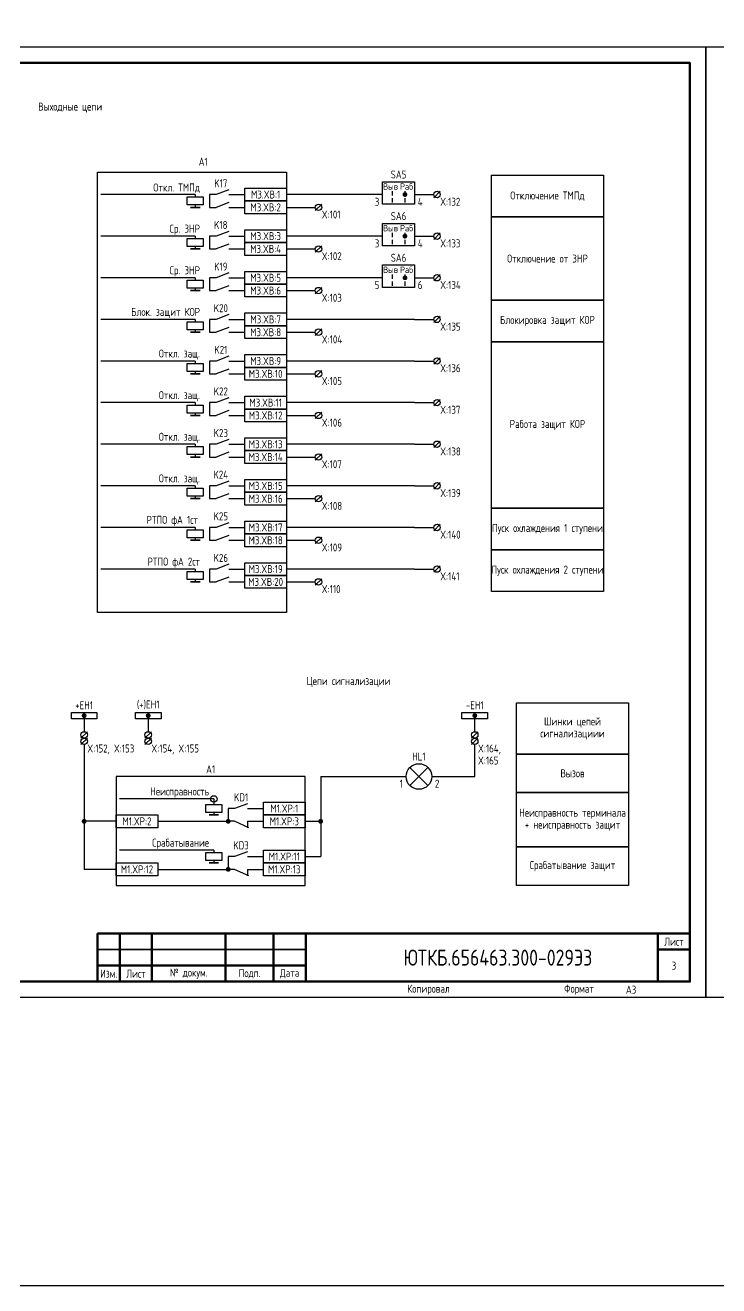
# Model space of a CAD drawing. Header units: millimetres. Extents: x -1117 to 3702, y -90 to 586.
# Drawn here: x 1047.4 to 1264, y -90 to 303.8 of the extents above; entities that cross this region are included whole.
import ezdxf

# ---------------------------------------------------------------- set-up
doc = ezdxf.new("R2010")
doc.units = ezdxf.units.MM
doc.styles.add('Gost_type_A', font='GOST_A.TTF')

# ---------------------------------------------------------------- blocks, each defined once
blk = doc.blocks.new('POINT')
at = {"const_width": 0.75}
blk.add_lwpolyline([(-0.375, 0, 1), (0.375, 0, 1)], format="xyb", close=True, dxfattribs=at)
blk = doc.blocks.new('Шинка')
blk.add_lwpolyline([(-4, 1), (4, 1), (4, -1), (-4, -1)], close=True)
blk.add_blockref('POINT', (0, 0))
blk = doc.blocks.new('Формат_А3')
blk.add_lwpolyline([(-420, 297), (0, 297), (0, 0), (-420, 0)], close=True)
at = {"lineweight": 50}
blk.add_lwpolyline([(-400, 292), (-5, 292), (-5, 5), (-400, 5)], close=True, dxfattribs=at)
blk = doc.blocks.new('Штамп малый нижний')
at = {"lineweight": 50}
for points in [[(-185, 15), (-178, 15), (-178, 5), (-185, 5)], [(-178, 15), (-168, 15), (-168, 5), (-178, 5)], [(-168, 15), (-145, 15), (-145, 5), (-168, 5)], [(-145, 15), (-130, 15), (-130, 5), (-145, 5)], [(-130, 15), (-120, 15), (-120, 5), (-130, 5)], [(-120, 15), (-10, 15), (-10, 0), (-120, 0)], [(-10, 15), (0, 15), (0, 10), (-10, 10)], [(-10, 10), (0, 10), (0, 0), (-10, 0)], [(-185, 5), (-178, 5), (-178, 0), (-185, 0)], [(-178, 5), (-168, 5), (-168, 0), (-178, 0)], [(-168, 5), (-145, 5), (-145, 0), (-168, 0)], [(-145, 5), (-130, 5), (-130, 0), (-145, 0)], [(-130, 5), (-120, 5), (-120, 0), (-130, 0)]]:
    blk.add_lwpolyline(points, close=True, dxfattribs=at)
for points in [[(-185, 15), (-178, 15), (-178, 10), (-185, 10)], [(-178, 15), (-168, 15), (-168, 10), (-178, 10)], [(-168, 15), (-145, 15), (-145, 10), (-168, 10)], [(-145, 15), (-130, 15), (-130, 10), (-145, 10)], [(-130, 15), (-120, 15), (-120, 10), (-130, 10)], [(-185, 10), (-178, 10), (-178, 5), (-185, 5)], [(-178, 10), (-168, 10), (-168, 5), (-178, 5)], [(-168, 10), (-145, 10), (-145, 5), (-168, 5)], [(-145, 10), (-130, 10), (-130, 5), (-145, 5)], [(-130, 10), (-120, 10), (-120, 5), (-130, 5)]]:
    blk.add_lwpolyline(points, close=True)
at = {"char_height": 2.5, "style": 'Gost_type_A'}
for s, insert, width, attachment_point in [('Лист', (-5, 12.5), 10, 5), ('№ докум.', (-156.5, 2.5), 23, 5), ('Подп.', (-137.5, 2.5), 15, 5), ('Дата', (-125, 2.5), 10, 5), ('Изм.', (-181.5, 2.5), 7, 5), ('Лист', (-173, 2.5), 10, 5), ('Копировал', (-75, -2.53), 13.1202, 6), ('Формат', (-30, -2.53), 13.1202, 6)]:
    blk.add_mtext(s, dxfattribs=dict(at, insert=insert, width=width, attachment_point=attachment_point))
blk = doc.blocks.new('Переключатель_положение')
for p, q in [((2, 1), (2, -0.34)), ((2, -1.14), (2, -2.49))]:
    blk.add_line(p, q)

msp = doc.modelspace()

# ---------------------------------------------------------------- linework, layer by layer
at = {"ltscale": 4.32}
for p, q in [((1111, 252.37), (1107, 250.87)), ((1111, 248.37), (1107, 246.87)), ((1111, 239.37), (1107, 237.87)), ((1111, 235.37), (1107, 233.87)), ((1111, 226.37), (1107, 224.87)), ((1111, 222.37), (1107, 220.87)), ((1111, 213.37), (1107, 211.87)), ((1111, 209.37), (1107, 207.87)), ((1111, 200.37), (1107, 198.87)), ((1111, 196.37), (1107, 194.87)), ((1111, 187.37), (1107, 185.87)), ((1111, 183.37), (1107, 181.87)), ((1111, 174.37), (1107, 172.87)), ((1111, 170.37), (1107, 168.87)), ((1111, 161.37), (1107, 159.87)), ((1111, 157.37), (1107, 155.87)), ((1111, 148.37), (1107, 146.87)), ((1111, 144.37), (1107, 142.87)), ((1111, 135.37), (1107, 133.87)), ((1111, 131.37), (1107, 129.87)), ((1116.82, 60.58), (1112.82, 59.08)), ((1117.21, 53.08), (1112.82, 55.08)), ((1116.82, 45.58), (1112.82, 44.08)), ((1117.21, 38.08), (1112.82, 40.08))]:
    msp.add_line(p, q, dxfattribs=at)
for p, q in [((1100.5, 250.87), (1071, 250.87)), ((1100.5, 250.87), (1100.5, 250.12)), ((1159, 250.87), (1129, 250.87)), ((1177.01, 251.87), (1175.01, 249.87)), ((1100.5, 247.62), (1100.5, 246.87)), ((1129, 246.87), (1138, 246.87)), ((1140.01, 247.87), (1138.01, 245.87)), ((1100.5, 237.87), (1071, 237.87)), ((1100.5, 237.87), (1100.5, 237.12)), ((1159, 237.87), (1129, 237.87)), ((1177.01, 238.87), (1175.01, 236.87)), ((1100.5, 234.62), (1100.5, 233.87)), ((1129, 233.87), (1138, 233.87)), ((1140.01, 234.87), (1138.01, 232.87)), ((1100.5, 224.87), (1071, 224.87)), ((1100.5, 224.87), (1100.5, 224.12)), ((1159, 224.87), (1129, 224.87)), ((1177.01, 225.87), (1175.01, 223.87)), ((1100.5, 221.62), (1100.5, 220.87)), ((1129, 220.87), (1138, 220.87)), ((1140.01, 221.87), (1138.01, 219.87)), ((1177.01, 212.87), (1175.01, 210.87)), ((1100.5, 211.87), (1071, 211.87)), ((1100.5, 211.87), (1100.5, 211.12)), ((1169, 211.87), (1129, 211.87)), ((1140.01, 208.87), (1138.01, 206.87)), ((1100.5, 208.62), (1100.5, 207.87)), ((1129, 207.87), (1138, 207.87)), ((1100.5, 198.87), (1071, 198.87)), ((1100.5, 198.87), (1100.5, 198.12)), ((1169, 198.87), (1129, 198.87)), ((1177.01, 199.87), (1175.01, 197.87)), ((1100.5, 195.62), (1100.5, 194.87)), ((1129, 194.87), (1138, 194.87)), ((1140.01, 195.87), (1138.01, 193.87)), ((1100.5, 185.87), (1071, 185.87)), ((1100.5, 185.87), (1100.5, 185.12)), ((1169, 185.87), (1129, 185.87)), ((1177.01, 186.87), (1175.01, 184.87)), ((1100.5, 182.62), (1100.5, 181.87)), ((1129, 181.87), (1138, 181.87)), ((1140.01, 182.87), (1138.01, 180.87)), ((1177.01, 173.87), (1175.01, 171.87)), ((1100.5, 172.87), (1071, 172.87)), ((1100.5, 172.87), (1100.5, 172.12)), ((1100.5, 169.62), (1100.5, 168.87)), ((1169, 172.87), (1129, 172.87)), ((1140.01, 169.87), (1138.01, 167.87)), ((1129, 168.87), (1138, 168.87)), ((1100.5, 159.87), (1071, 159.87)), ((1100.5, 159.87), (1100.5, 159.12)), ((1169, 159.87), (1129, 159.87)), ((1177.01, 160.87), (1175.01, 158.87)), ((1100.5, 156.62), (1100.5, 155.87)), ((1129, 155.87), (1138, 155.87)), ((1140.01, 156.87), (1138.01, 154.87)), ((1100.5, 146.87), (1071, 146.87)), ((1100.5, 146.87), (1100.5, 146.12)), ((1169, 146.87), (1129, 146.87)), ((1177.01, 147.87), (1175.01, 145.87)), ((1100.5, 143.62), (1100.5, 142.87)), ((1129, 142.87), (1138, 142.87)), ((1140.01, 143.87), (1138.01, 141.87)), ((1177.01, 134.87), (1175.01, 132.87)), ((1100.5, 133.87), (1071, 133.87)), ((1100.5, 133.87), (1100.5, 133.12)), ((1100.5, 130.62), (1100.5, 129.87)), ((1169, 133.87), (1129, 133.87)), ((1140.01, 130.87), (1138.01, 128.87)), ((1129, 129.87), (1138, 129.87)), ((1065.82, 88.08), (1065.82, 83.08)), ((1085.82, 87.08), (1085.82, 83.08)), ((1187.81, 83.08), (1187.81, 88.08)), ((1066.82, 83.08), (1064.82, 81.08)), ((1086.82, 83.08), (1084.82, 81.08)), ((1188.81, 83.08), (1186.81, 81.08)), ((1066.82, 81.08), (1064.82, 79.08)), ((1065.82, 79.08), (1065.82, 40.08)), ((1086.82, 81.08), (1084.82, 79.08)), ((1188.81, 81.08), (1186.81, 79.08)), ((1187.81, 81.07), (1187.81, 81.08)), ((1187.81, 81.07), (1187.81, 81.08)), ((1187.81, 69.08), (1187.81, 79.08)), ((1167.53, 71.91), (1173.18, 66.25)), ((1173.18, 71.91), (1167.53, 66.25)), ((1139.69, 69.08), (1151.62, 69.08)), ((1139.69, 69.08), (1139.69, 44.08)), ((1151.62, 69.08), (1166.36, 69.08)), ((1174.36, 69.08), (1187.81, 69.08)), ((1106.32, 62.08), (1076.82, 62.08)), ((1106.32, 62.08), (1106.32, 60.33)), ((1106.32, 57.83), (1106.32, 57.08)), ((1075.82, 55.08), (1065.82, 55.08)), ((1116.82, 55.08), (1116.82, 53.08)), ((1134.82, 55.08), (1139.69, 55.08)), ((1106.32, 46.08), (1076.82, 46.08)), ((1106.32, 46.08), (1106.32, 45.33)), ((1134.82, 44.08), (1139.69, 44.08)), ((1075.82, 40.08), (1065.82, 40.08)), ((1106.32, 42.83), (1106.32, 42.08)), ((1116.82, 40.08), (1116.82, 38.08))]:
    msp.add_line(p, q)
at = {"ltscale": 1.08}
for p, q in [((1107, 250.87), (1105, 250.87)), ((1105, 250.87), (1105, 246.87)), ((1111, 250.87), (1116, 250.87)), ((1105, 246.87), (1107, 246.87)), ((1111, 246.87), (1116, 246.87)), ((1107, 237.87), (1105, 237.87)), ((1105, 237.87), (1105, 233.87)), ((1111, 237.87), (1116, 237.87)), ((1105, 233.87), (1107, 233.87)), ((1111, 233.87), (1116, 233.87)), ((1107, 224.87), (1105, 224.87)), ((1105, 224.87), (1105, 220.87)), ((1111, 224.87), (1116, 224.87)), ((1105, 220.87), (1107, 220.87)), ((1111, 220.87), (1116, 220.87)), ((1107, 211.87), (1105, 211.87)), ((1105, 211.87), (1105, 207.87)), ((1111, 211.87), (1116, 211.87)), ((1105, 207.87), (1107, 207.87)), ((1111, 207.87), (1116, 207.87)), ((1107, 198.87), (1105, 198.87)), ((1105, 198.87), (1105, 194.87)), ((1111, 198.87), (1116, 198.87)), ((1105, 194.87), (1107, 194.87)), ((1111, 194.87), (1116, 194.87)), ((1107, 185.87), (1105, 185.87)), ((1105, 185.87), (1105, 181.87)), ((1111, 185.87), (1116, 185.87)), ((1105, 181.87), (1107, 181.87)), ((1111, 181.87), (1116, 181.87)), ((1107, 172.87), (1105, 172.87)), ((1105, 172.87), (1105, 168.87)), ((1111, 172.87), (1116, 172.87)), ((1105, 168.87), (1107, 168.87)), ((1111, 168.87), (1116, 168.87)), ((1107, 159.87), (1105, 159.87)), ((1105, 159.87), (1105, 155.87)), ((1111, 159.87), (1116, 159.87)), ((1105, 155.87), (1107, 155.87)), ((1111, 155.87), (1116, 155.87)), ((1107, 146.87), (1105, 146.87)), ((1105, 146.87), (1105, 142.87)), ((1111, 146.87), (1116, 146.87)), ((1105, 142.87), (1107, 142.87)), ((1111, 142.87), (1116, 142.87)), ((1107, 133.87), (1105, 133.87)), ((1105, 133.87), (1105, 129.87)), ((1111, 133.87), (1116, 133.87)), ((1105, 129.87), (1107, 129.87)), ((1111, 129.87), (1116, 129.87)), ((1112.82, 59.08), (1110.82, 59.08)), ((1110.82, 59.08), (1110.82, 55.08)), ((1116.82, 59.08), (1121.82, 59.08)), ((1088.82, 55.08), (1110.82, 55.08)), ((1112.82, 55.08), (1110.82, 55.08)), ((1116.82, 55.08), (1121.82, 55.08)), ((1112.82, 44.08), (1110.82, 44.08)), ((1110.82, 44.08), (1110.82, 40.08)), ((1116.82, 44.08), (1121.82, 44.08)), ((1088.82, 40.08), (1110.82, 40.08)), ((1112.82, 40.08), (1110.82, 40.08)), ((1116.82, 40.08), (1121.82, 40.08))]:
    msp.add_line(p, q, dxfattribs=at)
at = {"ltscale": 4}
for p, q in [((1169, 250.87), (1175.01, 250.87)), ((1169, 237.87), (1175.01, 237.87)), ((1169, 224.87), (1175.01, 224.87)), ((1169, 211.87), (1175.01, 211.87)), ((1169, 198.87), (1175.01, 198.87)), ((1169, 185.87), (1175.01, 185.87)), ((1169, 172.87), (1175.01, 172.87)), ((1169, 159.87), (1175.01, 159.87)), ((1169, 146.87), (1175.01, 146.87)), ((1169, 133.87), (1175.01, 133.87))]:
    msp.add_line(p, q, dxfattribs=at)
for points in [[(-1117.42, 586), (3701.92, 586), (3701.92, -90), (-1117.42, -90)], [(1070, 257.87), (1129, 257.87), (1129, 120.29), (1070, 120.29)], [(1193, 256.87), (1228, 256.87), (1228, 243.87), (1193, 243.87)], [(1116, 252.87), (1129, 252.87), (1129, 248.87), (1116, 248.87)], [(1159, 254.87), (1169, 254.87), (1169, 247.87), (1159, 247.87)], [(1103, 250.12), (1103, 247.62), (1098, 247.62), (1098, 250.12)], [(1116, 248.87), (1129, 248.87), (1129, 244.87), (1116, 244.87)], [(1102, 246.87), (1099, 246.87)], [(1159, 241.87), (1169, 241.87), (1169, 234.87), (1159, 234.87)], [(1193, 243.87), (1228, 243.87), (1228, 217.87), (1193, 217.87)], [(1103, 237.12), (1103, 234.62), (1098, 234.62), (1098, 237.12)], [(1116, 239.87), (1129, 239.87), (1129, 235.87), (1116, 235.87)], [(1102, 233.87), (1099, 233.87)], [(1116, 235.87), (1129, 235.87), (1129, 231.87), (1116, 231.87)], [(1159, 228.87), (1169, 228.87), (1169, 221.87), (1159, 221.87)], [(1116, 226.87), (1129, 226.87), (1129, 222.87), (1116, 222.87)], [(1103, 224.12), (1103, 221.62), (1098, 221.62), (1098, 224.12)], [(1102, 220.87), (1099, 220.87)], [(1116, 222.87), (1129, 222.87), (1129, 218.87), (1116, 218.87)], [(1193, 217.87), (1228, 217.87), (1228, 204.87), (1193, 204.87)], [(1116, 213.87), (1129, 213.87), (1129, 209.87), (1116, 209.87)], [(1103, 211.12), (1103, 208.62), (1098, 208.62), (1098, 211.12)], [(1116, 209.87), (1129, 209.87), (1129, 205.87), (1116, 205.87)], [(1102, 207.87), (1099, 207.87)], [(1193, 204.87), (1228, 204.87), (1228, 152.87), (1193, 152.87)], [(1116, 200.87), (1129, 200.87), (1129, 196.87), (1116, 196.87)], [(1103, 198.12), (1103, 195.62), (1098, 195.62), (1098, 198.12)], [(1102, 194.87), (1099, 194.87)], [(1116, 196.87), (1129, 196.87), (1129, 192.87), (1116, 192.87)], [(1103, 185.12), (1103, 182.62), (1098, 182.62), (1098, 185.12)], [(1116, 187.87), (1129, 187.87), (1129, 183.87), (1116, 183.87)], [(1102, 181.87), (1099, 181.87)], [(1116, 183.87), (1129, 183.87), (1129, 179.87), (1116, 179.87)], [(1116, 174.87), (1129, 174.87), (1129, 170.87), (1116, 170.87)], [(1103, 172.12), (1103, 169.62), (1098, 169.62), (1098, 172.12)], [(1116, 170.87), (1129, 170.87), (1129, 166.87), (1116, 166.87)], [(1102, 168.87), (1099, 168.87)], [(1116, 161.87), (1129, 161.87), (1129, 157.87), (1116, 157.87)], [(1103, 159.12), (1103, 156.62), (1098, 156.62), (1098, 159.12)], [(1116, 157.87), (1129, 157.87), (1129, 153.87), (1116, 153.87)], [(1102, 155.87), (1099, 155.87)], [(1193, 152.87), (1228, 152.87), (1228, 139.87), (1193, 139.87)], [(1103, 146.12), (1103, 143.62), (1098, 143.62), (1098, 146.12)], [(1116, 148.87), (1129, 148.87), (1129, 144.87), (1116, 144.87)], [(1102, 142.87), (1099, 142.87)], [(1116, 144.87), (1129, 144.87), (1129, 140.87), (1116, 140.87)], [(1193, 139.87), (1228, 139.87), (1228, 126.87), (1193, 126.87)], [(1116, 135.87), (1129, 135.87), (1129, 131.87), (1116, 131.87)], [(1103, 133.12), (1103, 130.62), (1098, 130.62), (1098, 133.12)], [(1116, 131.87), (1129, 131.87), (1129, 127.87), (1116, 127.87)], [(1102, 129.87), (1099, 129.87)], [(1235.81, 76.08), (1200.81, 76.08), (1200.81, 92.08), (1235.81, 92.08)], [(1235.81, 64.08), (1200.81, 64.08), (1200.81, 76.08), (1235.81, 76.08)], [(1075.82, 35.08), (1134.82, 35.08), (1134.82, 69.08), (1075.82, 69.08)], [(1235.81, 47.08), (1200.81, 47.08), (1200.81, 64.08), (1235.81, 64.08)], [(1108.82, 60.33), (1108.82, 57.83), (1103.82, 57.83), (1103.82, 60.33)], [(1121.82, 61.08), (1134.82, 61.08), (1134.82, 57.08), (1121.82, 57.08)], [(1075.82, 57.08), (1088.82, 57.08), (1088.82, 53.08), (1075.82, 53.08)], [(1107.82, 57.08), (1104.82, 57.08)], [(1121.82, 57.08), (1134.82, 57.08), (1134.82, 53.08), (1121.82, 53.08)], [(1108.82, 45.33), (1108.82, 42.83), (1103.82, 42.83), (1103.82, 45.33)], [(1121.82, 46.08), (1134.82, 46.08), (1134.82, 42.08), (1121.82, 42.08)], [(1235.81, 35.08), (1200.81, 35.08), (1200.81, 47.08), (1235.81, 47.08)], [(1075.82, 42.08), (1088.82, 42.08), (1088.82, 38.08), (1075.82, 38.08)], [(1107.82, 42.08), (1104.82, 42.08)], [(1121.82, 42.08), (1134.82, 42.08), (1134.82, 38.08), (1121.82, 38.08)]]:
    msp.add_lwpolyline(points, close=True)
for centre, radius in [((1176.01, 250.87), 1), ((1139.01, 246.87), 1), ((1176.01, 237.87), 1), ((1139.01, 233.87), 1), ((1176.01, 224.87), 1), ((1139.01, 220.87), 1), ((1176.01, 211.87), 1), ((1139.01, 207.87), 1), ((1176.01, 198.87), 1), ((1139.01, 194.87), 1), ((1176.01, 185.87), 1), ((1139.01, 181.87), 1), ((1176.01, 172.87), 1), ((1139.01, 168.87), 1), ((1176.01, 159.87), 1), ((1139.01, 155.87), 1), ((1176.01, 146.87), 1), ((1139.01, 142.87), 1), ((1176.01, 133.87), 1), ((1139.01, 129.87), 1), ((1065.82, 82.08), 1), ((1085.82, 82.08), 1), ((1187.81, 82.08), 1), ((1065.82, 80.08), 1), ((1085.82, 80.08), 1), ((1187.81, 80.08), 1), ((1170.36, 69.08), 4), ((1106.32, 62.08), 1)]:
    msp.add_circle(centre, radius)

# ---------------------------------------------------------------- block references
at = {"color": 1}
for name, p in [('Формат_А3', (1260, 0)), ('Формат_А3', (1680, 0)), ('Штамп малый нижний', (1255, 5))]:
    msp.add_blockref(name, p, dxfattribs=at)
for name, p in [('Переключатель_положение', (1160, 250.87)), ('POINT', (1166, 250.87)), ('Переключатель_положение', (1164, 250.87)), ('Переключатель_положение', (1160, 237.87)), ('POINT', (1166, 237.87)), ('Переключатель_положение', (1164, 237.87)), ('Переключатель_положение', (1160, 224.87)), ('POINT', (1166, 224.87)), ('Переключатель_положение', (1164, 224.87)), ('Шинка', (1065.82, 88.08)), ('Шинка', (1085.82, 88.08)), ('Шинка', (1187.81, 88.08)), ('POINT', (1065.82, 55.08)), ('POINT', (1110.82, 55.08)), ('POINT', (1139.69, 55.08)), ('POINT', (1110.82, 40.08))]:
    msp.add_blockref(name, p)

# ---------------------------------------------------------------- texts
at = {"char_height": 2.5, "style": 'Gost_type_A'}
for s, insert, width, attachment_point, line_spacing_factor in [('Выходные цепи', (1061.45, 278), 197.5, 5, 0.9), ('A1', (1103, 259.87), 66, 8, 0.9), ('X:132', (1177.01, 249.87), 8, 1, 0.9), ('X:101', (1140.01, 245.87), 8, 1, 0.9), ('X:133', (1177.01, 236.87), 8, 1, 0.9), ('X:102', (1140.01, 232.87), 8, 1, 0.9), ('X:134', (1177.01, 223.87), 8, 1, 0.9), ('X:103', (1140.01, 219.87), 8, 1, 0.9), ('X:135', (1177.01, 210.87), 8, 1, 0.9), ('X:104', (1140.01, 206.87), 8, 1, 0.9), ('X:136', (1177.01, 197.87), 8, 1, 0.9), ('X:105', (1140.01, 193.87), 8, 1, 0.9), ('X:137', (1177.01, 184.87), 8, 1, 0.9), ('X:106', (1140.01, 180.87), 8, 1, 0.9), ('X:138', (1177.01, 171.87), 8, 1, 0.9), ('X:107', (1140.01, 167.87), 8, 1, 0.9), ('X:139', (1177.01, 158.87), 8, 1, 0.9), ('X:108', (1140.01, 154.87), 8, 1, 0.9), ('X:140', (1177.01, 145.87), 8, 1, 0.9), ('X:109', (1140.01, 141.87), 8, 1, 0.9), ('X:141', (1177.01, 132.87), 8, 1, 0.9), ('X:110', (1140.01, 128.87), 8, 1, 0.9), ('Цепи сигнализации ', (1148.37, 98.58), 197.5, 5, 0.9), ('Шинки цепей сигнализациии', (1218.31, 84.08), 35, 5, 0.9), ('X:152, X:153', (1066.82, 79.08), 16, 1, 0.9), ('X:154, X:155', (1086.82, 79.08), 16, 1, 0.9), ('X:164,\\PX:165', (1188.81, 79.08), 16, 1, 0.9), ('A1', (1105.32, 70.08), 59, 8, 0.9), ('Вызов', (1218.31, 70.08), 35, 5, 0.9), ('Неисправность', (1104.82, 64.08), 37, 6, 0.8), ('Неисправность терминала + неисправность защит', (1218.31, 55.58), 35, 5, 0.9), ('Срабатывание защит', (1218.31, 41.08), 35, 5, 0.9)]:
    msp.add_mtext(s, dxfattribs=dict(at, insert=insert, width=width, attachment_point=attachment_point, line_spacing_factor=line_spacing_factor))
at = {"style": 'Gost_type_A'}
for s, insert, char_height, width, attachment_point in [('SA5', (1164, 255.87), 2.5, 10, 8), ('Откл. ТМПд', (1102, 252.87), 2.5, 31.0015, 6), ('K17', (1108.5, 254.37), 2.5, 5, 5), ('M3.XВ:1', (1122.5, 250.87), 2.5, 13, 5), ('Выв', (1161.5, 253.37), 2, 5, 5), ('Раб', (1166.5, 253.37), 2, 5, 5), ('M3.XВ:2', (1122.5, 246.87), 2.5, 13, 5), ('3', (1158, 249.85), 2.5, 5, 3), ('4', (1170, 249.85), 2.5, 5, 1), ('Отключение ТМПд', (1210.5, 250.37), 2.5, 34.9988, 5), ('SA6', (1164, 242.87), 2.5, 10, 8), ('Ср. ЗНР', (1102, 239.87), 2.5, 31.0015, 6), ('K18', (1108.5, 241.37), 2.5, 5, 5), ('Выв', (1161.5, 240.37), 2, 5, 5), ('Раб', (1166.5, 240.37), 2, 5, 5), ('M3.XВ:3', (1122.5, 237.87), 2.5, 13, 5), ('3', (1158, 236.85), 2.5, 5, 3), ('4', (1170, 236.85), 2.5, 5, 1), ('M3.XВ:4', (1122.5, 233.87), 2.5, 13, 5), ('SA6', (1164, 229.87), 2.5, 10, 8), ('Ср. ЗНР', (1102, 226.87), 2.5, 31.0015, 6), ('K19', (1108.5, 228.37), 2.5, 5, 5), ('Раб', (1166.5, 227.37), 2, 5, 5), ('Отключение от ЗНР', (1210.5, 230.87), 2.5, 34.9988, 5), ('M3.XВ:5', (1122.5, 224.87), 2.5, 13, 5), ('Выв', (1161.5, 227.37), 2, 5, 5), ('M3.XВ:6', (1122.5, 220.87), 2.5, 13, 5), ('5', (1158, 223.85), 2.5, 5, 3), ('6', (1170, 223.85), 2.5, 5, 1), ('K20', (1108.5, 215.37), 2.5, 5, 5), ('Блок. защит КОР', (1102, 213.87), 2.5, 31.0015, 6), ('M3.XВ:7', (1122.5, 211.87), 2.5, 13, 5), ('Блокировка защит КОР', (1210.5, 211.37), 2.5, 34.9988, 5), ('M3.XВ:8', (1122.5, 207.87), 2.5, 13, 5), ('Откл. защ.', (1102, 200.87), 2.5, 31.0015, 6), ('K21', (1108.5, 202.37), 2.5, 5, 5), ('M3.XВ:9', (1122.5, 198.87), 2.5, 13, 5), ('M3.XВ:10', (1122.5, 194.87), 2.5, 13, 5), ('Откл. защ.', (1102, 187.87), 2.5, 31.0015, 6), ('K22', (1108.5, 189.37), 2.5, 5, 5), ('M3.XВ:11', (1122.5, 185.87), 2.5, 13, 5), ('M3.XВ:12', (1122.5, 181.87), 2.5, 13, 5), ('K23', (1108.5, 176.37), 2.5, 5, 5), ('Работа защит КОР', (1210.5, 178.87), 2.5, 34.9988, 5), ('Откл. защ.', (1102, 174.87), 2.5, 31.0015, 6), ('M3.XВ:13', (1122.5, 172.87), 2.5, 13, 5), ('M3.XВ:14', (1122.5, 168.87), 2.5, 13, 5), ('Откл. защ.', (1102, 161.87), 2.5, 31.0015, 6), ('K24', (1108.5, 163.37), 2.5, 5, 5), ('M3.XВ:15', (1122.5, 159.87), 2.5, 13, 5), ('M3.XВ:16', (1122.5, 155.87), 2.5, 13, 5), ('РТПО фА 1ст', (1101.34, 148.91), 2.5, 31.0015, 6), ('K25', (1108.5, 150.37), 2.5, 5, 5), ('M3.XВ:17', (1122.5, 146.87), 2.5, 13, 5), ('\\pxsm1;{\\C0;Пуск охлаждения 1 ступени}', (1210.5, 146.37), 2.5, 34.9988, 5), ('M3.XВ:18', (1122.5, 142.87), 2.5, 13, 5), ('K26', (1108.5, 137.37), 2.5, 5, 5), ('РТПО фА 2ст', (1102, 135.87), 2.5, 27.8788, 6), ('M3.XВ:19', (1122.5, 133.87), 2.5, 13, 5), ('\\pxsm1;{\\C0;Пуск охлаждения 2 ступени}', (1210.5, 133.37), 2.5, 34.9988, 5), ('M3.XВ:20', (1122.5, 129.87), 2.5, 13, 5), ('+EH1', (1065.82, 90.08), 2.5, 10, 8), ('(+)EH1', (1085.82, 90.08), 2.5, 10, 8), ('-EH1', (1187.81, 90.08), 2.5, 10, 8), ('HL1', (1170.36, 74.08), 2.5, 14, 8), ('1', (1165.36, 68.08), 2.5, 6, 3), ('2', (1175.36, 68.08), 2.5, 6, 1), ('KD1', (1114.82, 62.58), 2.5, 8, 5), ('M1.XP:1', (1128.32, 59.08), 2.5, 13, 5), ('M1.XP:2', (1082.32, 55.08), 2.5, 13, 5), ('M1.XP:3', (1128.32, 55.08), 2.5, 13, 5), ('KD3', (1114.82, 47.58), 2.5, 8, 5), ('M1.XP:11', (1128.32, 44.08), 2.5, 13, 5), ('M1.XP:12', (1082.32, 40.08), 2.5, 13, 5), ('M1.XP:13', (1128.32, 40.08), 2.5, 13, 5), ('ЮТКБ.656463.300-029Э3', (1195, 12.5), 5, 120, 5), ('3', (1250, 10), 2.5, 10, 5), ('A3', (1235, 2.5), 2.5, 20, 4)]:
    msp.add_mtext(s, dxfattribs=dict(at, insert=insert, char_height=char_height, width=width, attachment_point=attachment_point))
at = {"color": 6, "insert": (1104.82, 48.08), "char_height": 2.5, "width": 37, "attachment_point": 6, "line_spacing_factor": 0.8, "style": 'Gost_type_A'}
msp.add_mtext('Срабатывание', dxfattribs=at)

doc.saveas('drawing.dxf')
